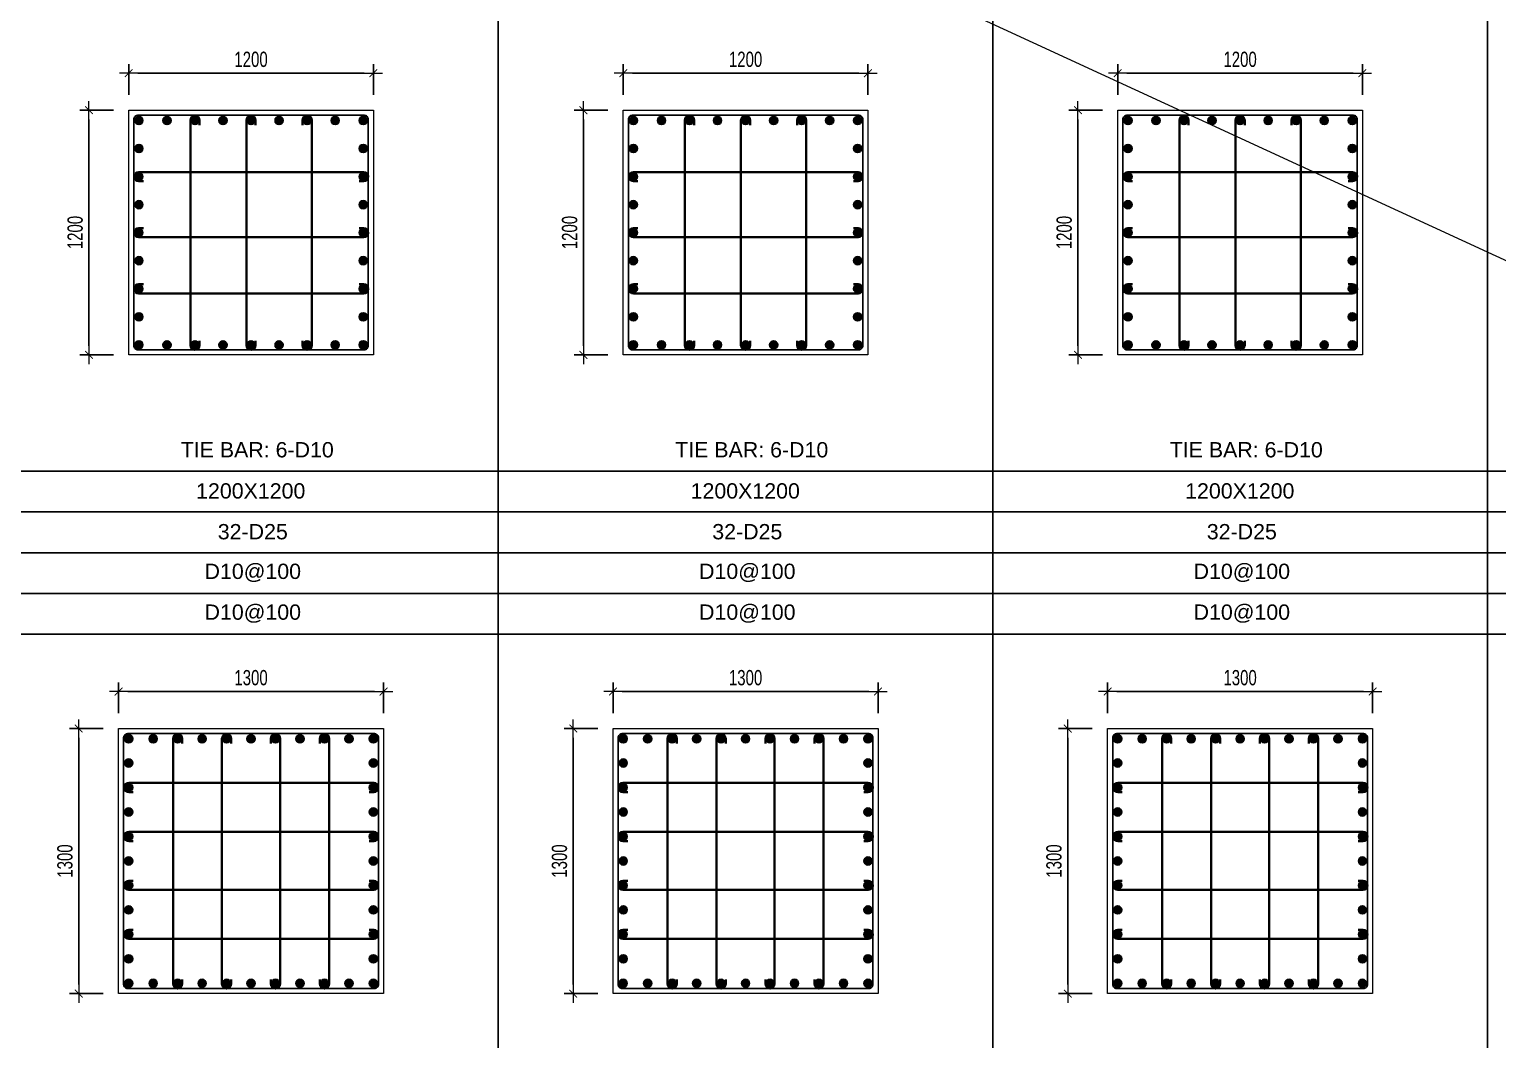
# Model space of a CAD drawing. Header units: millimetres. Extents: x 49323 to 406889, y -6102 to 181761.
# Drawn here: x 308382 to 315586, y 93711 to 98666 of the extents above; entities that cross this region are included whole.
import ezdxf
from ezdxf.enums import TextEntityAlignment as Align

# ---------------------------------------------------------------- set-up
doc = ezdxf.new("R2010")
doc.units = ezdxf.units.MM
doc.linetypes.add('CENTER2', pattern=[1.125, 0.75, -0.125, 0.125, -0.125])
doc.layers.get('Defpoints').update_dxf_attribs({"color": 151, "lineweight": 9})
for name, color, linetype in [('2', 2, 'Continuous'), ('CEN', 1, 'CENTER2'), ('STL', 3, 'Continuous'), ('TIT1', 3, 'Continuous')]:
    doc.layers.add(name, color=color, linetype=linetype)
for name, color, linetype, lineweight in [('NDC_S_CONTINUOUS', 3, 'Continuous', 20), ('NDC_S_DIM', 1, 'Continuous', 15), ('NDC_S_STIRRUP', 4, 'Continuous', 40)]:
    doc.layers.add(name, color=color, linetype=linetype, lineweight=lineweight)
doc.styles.add('NDC_ARIAL', font='arial.ttf', dxfattribs={"width": 0.85})
doc.styles.add('NDC_DIM', font='', dxfattribs={"width": 0.75})
doc.styles.get('NDC_DIM').set_extended_font_data('Dotum')
doc.dimstyles.new('NDC_dim_30', dxfattribs={"dimscale": 30, "dimtxt": 2.5, "dimasz": 1.5, "dimexe": 1.5, "dimexo": 2.5, "dimgap": 1, "dimtad": 1, "dimdec": 0, "dimzin": 0, "dimdsep": 46, "dimtxsty": 'NDC_DIM', "dimblk": 'DIMMARK', "dimcen": 0.09, "dimdle": 1.2, "dimclrd": 1, "dimclre": 1, "dimclrt": 3, "dimadec": 0, "dimazin": 0, "dimtfac": 1, "dimtdec": 0, "dimtix": 1, "dimtofl": 0, "dimtmove": 0, "dimatfit": 3, "dimfxl": 8, "dimfxlon": 1, "dimtolj": 1, "dimtzin": 0, "dimarcsym": 0})

# ---------------------------------------------------------------- blocks, each defined once
blk = doc.blocks.new('DIMMARK')
at = {"layer": 'NDC_S_DIM', "color": 1}
blk.add_line((-1.5, 0), (1, 0), dxfattribs=at)
at = {"layer": 'NDC_S_DIM', "color": 2, "const_width": 0.1}
blk.add_lwpolyline([(-0.42, -0.42), (0.42, 0.42)], dxfattribs=at)
blk = doc.blocks.new('*D796')
at = {"layer": 'Defpoints', "color": 0, "ltscale": 40, "transparency": 16777216}
for p in [(310120.1, 95418.5), (308820.1, 95236.9), (310120.1, 95236.9)]:
    blk.add_point(p, dxfattribs=at)
at = {"layer": 'NDC_S_DIM', "color": 1, "lineweight": -2, "ltscale": 40, "transparency": 16777216}
for p, q in [((308820.1, 95311.9), (308820.1, 95463.5)), ((310120.1, 95311.9), (310120.1, 95463.5)), ((308865.1, 95418.5), (310075.1, 95418.5))]:
    blk.add_line(p, q, dxfattribs=at)
at = {"layer": 'NDC_S_DIM', "color": 1, "lineweight": -2, "ltscale": 40, "transparency": 16777216, "xscale": 45, "yscale": 45, "zscale": 45, "rotation": 180}
blk.add_blockref('DIMMARK', (308820.1, 95418.5), dxfattribs=at)
at = {"layer": 'NDC_S_DIM', "color": 1, "lineweight": -2, "ltscale": 40, "transparency": 16777216, "xscale": 45, "yscale": 45, "zscale": 45}
blk.add_blockref('DIMMARK', (310120.1, 95418.5), dxfattribs=at)
at = {"layer": 'NDC_S_DIM', "color": 3, "ltscale": 40, "transparency": 16777216, "insert": (309470.1, 95486), "char_height": 75, "attachment_point": 5, "style": 'NDC_DIM'}
blk.add_mtext('\\A1;1300', dxfattribs=at)
blk = doc.blocks.new('*D797')
at = {"layer": 'Defpoints', "color": 0, "ltscale": 40, "transparency": 16777216}
for p in [(308820.1, 95236.9), (308624.7, 93936.9), (308820.1, 93936.9)]:
    blk.add_point(p, dxfattribs=at)
at = {"layer": 'NDC_S_DIM', "color": 1, "lineweight": -2, "ltscale": 40, "transparency": 16777216}
for p, q in [((308745.1, 95236.9), (308579.7, 95236.9)), ((308624.7, 95191.9), (308624.7, 93981.9)), ((308745.1, 93936.9), (308579.7, 93936.9))]:
    blk.add_line(p, q, dxfattribs=at)
at = {"layer": 'NDC_S_DIM', "color": 1, "lineweight": -2, "ltscale": 40, "transparency": 16777216, "xscale": 45, "yscale": 45, "zscale": 45}
for p, rotation in [((308624.7, 95236.9), 90), ((308624.7, 93936.9), 270)]:
    blk.add_blockref('DIMMARK', p, dxfattribs=dict(at, rotation=rotation))
at = {"layer": 'NDC_S_DIM', "color": 3, "ltscale": 40, "transparency": 16777216, "insert": (308557.2, 94586.9), "char_height": 75, "attachment_point": 5, "rotation": 90, "style": 'NDC_DIM'}
blk.add_mtext('\\A1;1300', dxfattribs=at)
blk = doc.blocks.new('8')
at = {"layer": '2'}
blk.add_hatch(color=256, dxfattribs=at).paths.add_polyline_path([(20, 0, 0.386127), (1.9, 19.9), (-1.9, 19.9, 0.386127), (-20, 0, 1)])
blk.add_circle((0, 0), 20, dxfattribs=at)
blk = doc.blocks.new('5')
at = {"layer": 'CEN', "rotation": 180}
blk.add_blockref('8', (0, 0), dxfattribs=at)
blk = doc.blocks.new('*U798')
at = {"layer": 'STL', "xscale": -1, "rotation": 270}
blk.add_blockref('5', (0, 0), dxfattribs=at)
blk = doc.blocks.new('*U799')
at = {"layer": 'NDC_S_DIM', "color": 0, "linetype": 'ByBlock', "lineweight": -2, "transparency": 16777216}
for p in [(308919.8, 95186.4), (309039.9, 95186.4), (309159.9, 95186.4), (309280, 95186.4), (309400, 95186.4), (309520.1, 95186.4), (309640.1, 95186.4), (309760.2, 95186.4), (309880.2, 95186.4), (310000.3, 95186.4), (310120.3, 95186.4)]:
    blk.add_blockref('*U798', p, dxfattribs=at)
blk = doc.blocks.new('*U800')
at = {"layer": 'STL', "xscale": -1, "rotation": 270}
blk.add_blockref('5', (0, 0), dxfattribs=at)
blk = doc.blocks.new('*U801')
at = {"layer": 'NDC_S_DIM', "color": 0, "linetype": 'ByBlock', "lineweight": -2, "transparency": 16777216}
for p in [(308919.8, 95186.4), (309039.9, 95186.4), (309159.9, 95186.4), (309280, 95186.4), (309400, 95186.4), (309520.1, 95186.4), (309640.1, 95186.4), (309760.2, 95186.4), (309880.2, 95186.4), (310000.3, 95186.4), (310120.3, 95186.4)]:
    blk.add_blockref('*U800', p, dxfattribs=at)
blk = doc.blocks.new('*U802')
at = {"layer": 'STL', "xscale": -1, "rotation": 270}
blk.add_blockref('5', (0, 0), dxfattribs=at)
blk = doc.blocks.new('*U803')
at = {"layer": 'NDC_S_DIM', "color": 0, "linetype": 'ByBlock', "lineweight": -2, "transparency": 16777216}
for p in [(308919.8, 95186.4), (309039.9, 95186.4), (309159.9, 95186.4), (309280, 95186.4), (309400, 95186.4), (309520.1, 95186.4), (309640.1, 95186.4), (309760.2, 95186.4), (309880.2, 95186.4), (310000.3, 95186.4), (310120.3, 95186.4)]:
    blk.add_blockref('*U802', p, dxfattribs=at)
blk = doc.blocks.new('*U804')
at = {"layer": 'STL', "xscale": -1, "rotation": 270}
blk.add_blockref('5', (0, 0), dxfattribs=at)
blk = doc.blocks.new('*U805')
at = {"layer": 'NDC_S_DIM', "color": 0, "linetype": 'ByBlock', "lineweight": -2, "transparency": 16777216}
for p in [(308919.8, 95186.4), (309039.9, 95186.4), (309159.9, 95186.4), (309280, 95186.4), (309400, 95186.4), (309520.1, 95186.4), (309640.1, 95186.4), (309760.2, 95186.4), (309880.2, 95186.4), (310000.3, 95186.4), (310120.3, 95186.4)]:
    blk.add_blockref('*U804', p, dxfattribs=at)
blk = doc.blocks.new('*D814')
at = {"layer": 'Defpoints', "color": 0, "ltscale": 40, "transparency": 16777216}
for p in [(310070.1, 98451.2), (308870.1, 98269.6), (310070.1, 98269.6)]:
    blk.add_point(p, dxfattribs=at)
at = {"layer": 'NDC_S_DIM', "color": 1, "lineweight": -2, "ltscale": 40, "transparency": 16777216}
for p, q in [((308870.1, 98344.6), (308870.1, 98496.2)), ((310070.1, 98344.6), (310070.1, 98496.2)), ((308915.1, 98451.2), (310025.1, 98451.2))]:
    blk.add_line(p, q, dxfattribs=at)
at = {"layer": 'NDC_S_DIM', "color": 1, "lineweight": -2, "ltscale": 40, "transparency": 16777216, "xscale": 45, "yscale": 45, "zscale": 45, "rotation": 180}
blk.add_blockref('DIMMARK', (308870.1, 98451.2), dxfattribs=at)
at = {"layer": 'NDC_S_DIM', "color": 1, "lineweight": -2, "ltscale": 40, "transparency": 16777216, "xscale": 45, "yscale": 45, "zscale": 45}
blk.add_blockref('DIMMARK', (310070.1, 98451.2), dxfattribs=at)
at = {"layer": 'NDC_S_DIM', "color": 3, "ltscale": 40, "transparency": 16777216, "insert": (309470.1, 98518.7), "char_height": 75, "attachment_point": 5, "style": 'NDC_DIM'}
blk.add_mtext('\\A1;1200', dxfattribs=at)
blk = doc.blocks.new('*D815')
at = {"layer": 'Defpoints', "color": 0, "ltscale": 40, "transparency": 16777216}
for p in [(308870.1, 98269.6), (308674.7, 97069.6), (308870.1, 97069.6)]:
    blk.add_point(p, dxfattribs=at)
at = {"layer": 'NDC_S_DIM', "color": 1, "lineweight": -2, "ltscale": 40, "transparency": 16777216}
for p, q in [((308795.1, 98269.6), (308629.7, 98269.6)), ((308674.7, 98224.6), (308674.7, 97114.6)), ((308795.1, 97069.6), (308629.7, 97069.6))]:
    blk.add_line(p, q, dxfattribs=at)
at = {"layer": 'NDC_S_DIM', "color": 1, "lineweight": -2, "ltscale": 40, "transparency": 16777216, "xscale": 45, "yscale": 45, "zscale": 45}
for p, rotation in [((308674.7, 98269.6), 90), ((308674.7, 97069.6), 270)]:
    blk.add_blockref('DIMMARK', p, dxfattribs=dict(at, rotation=rotation))
at = {"layer": 'NDC_S_DIM', "color": 3, "ltscale": 40, "transparency": 16777216, "insert": (308607.2, 97669.6), "char_height": 75, "attachment_point": 5, "rotation": 90, "style": 'NDC_DIM'}
blk.add_mtext('\\A1;1200', dxfattribs=at)
blk = doc.blocks.new('*U813')
at = {"layer": 'STL', "xscale": -1, "rotation": 270}
blk.add_blockref('5', (0, 0), dxfattribs=at)
blk = doc.blocks.new('*U807')
at = {"layer": 'NDC_S_DIM', "color": 0, "linetype": 'ByBlock', "lineweight": -2, "transparency": 16777216}
for p in [(306393.8, 95024.2), (306531.3, 95024.2), (306668.9, 95024.2), (306806.4, 95024.2), (306944, 95024.2), (307081.5, 95024.2), (307219.1, 95024.2), (307356.7, 95024.2), (307494.2, 95024.2)]:
    blk.add_blockref('*U813', p, dxfattribs=at)
blk = doc.blocks.new('*U809')
at = {"layer": 'STL', "xscale": -1, "rotation": 270}
blk.add_blockref('5', (0, 0), dxfattribs=at)
blk = doc.blocks.new('*U808')
at = {"layer": 'NDC_S_DIM', "color": 0, "linetype": 'ByBlock', "lineweight": -2, "transparency": 16777216}
for p in [(306393.8, 95024.2), (306531.3, 95024.2), (306668.9, 95024.2), (306806.4, 95024.2), (306944, 95024.2), (307081.5, 95024.2), (307219.1, 95024.2), (307356.7, 95024.2), (307494.2, 95024.2)]:
    blk.add_blockref('*U809', p, dxfattribs=at)
blk = doc.blocks.new('*U811')
at = {"layer": 'STL', "xscale": -1, "rotation": 270}
blk.add_blockref('5', (0, 0), dxfattribs=at)
blk = doc.blocks.new('*U810')
at = {"layer": 'NDC_S_DIM', "color": 0, "linetype": 'ByBlock', "lineweight": -2, "transparency": 16777216}
for p in [(306393.8, 95024.2), (306531.3, 95024.2), (306668.9, 95024.2), (306806.4, 95024.2), (306944, 95024.2), (307081.5, 95024.2), (307219.1, 95024.2), (307356.7, 95024.2), (307494.2, 95024.2)]:
    blk.add_blockref('*U811', p, dxfattribs=at)
blk = doc.blocks.new('*U806')
at = {"layer": 'STL', "xscale": -1, "rotation": 270}
blk.add_blockref('5', (0, 0), dxfattribs=at)
blk = doc.blocks.new('*U812')
at = {"layer": 'NDC_S_DIM', "color": 0, "linetype": 'ByBlock', "lineweight": -2, "transparency": 16777216}
for p in [(306393.8, 95024.2), (306531.3, 95024.2), (306668.9, 95024.2), (306806.4, 95024.2), (306944, 95024.2), (307081.5, 95024.2), (307219.1, 95024.2), (307356.7, 95024.2), (307494.2, 95024.2)]:
    blk.add_blockref('*U806', p, dxfattribs=at)
blk = doc.blocks.new('*D924')
at = {"layer": 'Defpoints', "color": 0, "ltscale": 40, "transparency": 16777216}
for p in [(312546.2, 95418.5), (311246.2, 95236.9), (312546.2, 95236.9)]:
    blk.add_point(p, dxfattribs=at)
at = {"layer": 'NDC_S_DIM', "color": 1, "lineweight": -2, "ltscale": 40, "transparency": 16777216}
for p, q in [((311246.2, 95311.9), (311246.2, 95463.5)), ((312546.2, 95311.9), (312546.2, 95463.5)), ((311291.2, 95418.5), (312501.2, 95418.5))]:
    blk.add_line(p, q, dxfattribs=at)
at = {"layer": 'NDC_S_DIM', "color": 1, "lineweight": -2, "ltscale": 40, "transparency": 16777216, "xscale": 45, "yscale": 45, "zscale": 45, "rotation": 180}
blk.add_blockref('DIMMARK', (311246.2, 95418.5), dxfattribs=at)
at = {"layer": 'NDC_S_DIM', "color": 1, "lineweight": -2, "ltscale": 40, "transparency": 16777216, "xscale": 45, "yscale": 45, "zscale": 45}
blk.add_blockref('DIMMARK', (312546.2, 95418.5), dxfattribs=at)
at = {"layer": 'NDC_S_DIM', "color": 3, "ltscale": 40, "transparency": 16777216, "insert": (311896.2, 95486), "char_height": 75, "attachment_point": 5, "style": 'NDC_DIM'}
blk.add_mtext('\\A1;1300', dxfattribs=at)
blk = doc.blocks.new('*D925')
at = {"layer": 'Defpoints', "color": 0, "ltscale": 40, "transparency": 16777216}
for p in [(311246.2, 95236.9), (311050.8, 93936.9), (311246.2, 93936.9)]:
    blk.add_point(p, dxfattribs=at)
at = {"layer": 'NDC_S_DIM', "color": 1, "lineweight": -2, "ltscale": 40, "transparency": 16777216}
for p, q in [((311171.2, 95236.9), (311005.8, 95236.9)), ((311050.8, 95191.9), (311050.8, 93981.9)), ((311171.2, 93936.9), (311005.8, 93936.9))]:
    blk.add_line(p, q, dxfattribs=at)
at = {"layer": 'NDC_S_DIM', "color": 1, "lineweight": -2, "ltscale": 40, "transparency": 16777216, "xscale": 45, "yscale": 45, "zscale": 45}
for p, rotation in [((311050.8, 95236.9), 90), ((311050.8, 93936.9), 270)]:
    blk.add_blockref('DIMMARK', p, dxfattribs=dict(at, rotation=rotation))
at = {"layer": 'NDC_S_DIM', "color": 3, "ltscale": 40, "transparency": 16777216, "insert": (310983.3, 94586.9), "char_height": 75, "attachment_point": 5, "rotation": 90, "style": 'NDC_DIM'}
blk.add_mtext('\\A1;1300', dxfattribs=at)
blk = doc.blocks.new('*U898')
at = {"layer": 'STL', "xscale": -1, "rotation": 270}
blk.add_blockref('5', (0, 0), dxfattribs=at)
blk = doc.blocks.new('*U899')
at = {"layer": 'NDC_S_DIM', "color": 0, "linetype": 'ByBlock', "lineweight": -2, "transparency": 16777216}
for p in [(308919.8, 95186.4), (309039.9, 95186.4), (309159.9, 95186.4), (309280, 95186.4), (309400, 95186.4), (309520.1, 95186.4), (309640.1, 95186.4), (309760.2, 95186.4), (309880.2, 95186.4), (310000.3, 95186.4), (310120.3, 95186.4)]:
    blk.add_blockref('*U898', p, dxfattribs=at)
blk = doc.blocks.new('*U900')
at = {"layer": 'STL', "xscale": -1, "rotation": 270}
blk.add_blockref('5', (0, 0), dxfattribs=at)
blk = doc.blocks.new('*U901')
at = {"layer": 'NDC_S_DIM', "color": 0, "linetype": 'ByBlock', "lineweight": -2, "transparency": 16777216}
for p in [(308919.8, 95186.4), (309039.9, 95186.4), (309159.9, 95186.4), (309280, 95186.4), (309400, 95186.4), (309520.1, 95186.4), (309640.1, 95186.4), (309760.2, 95186.4), (309880.2, 95186.4), (310000.3, 95186.4), (310120.3, 95186.4)]:
    blk.add_blockref('*U900', p, dxfattribs=at)
blk = doc.blocks.new('*U902')
at = {"layer": 'STL', "xscale": -1, "rotation": 270}
blk.add_blockref('5', (0, 0), dxfattribs=at)
blk = doc.blocks.new('*U903')
at = {"layer": 'NDC_S_DIM', "color": 0, "linetype": 'ByBlock', "lineweight": -2, "transparency": 16777216}
for p in [(308919.8, 95186.4), (309039.9, 95186.4), (309159.9, 95186.4), (309280, 95186.4), (309400, 95186.4), (309520.1, 95186.4), (309640.1, 95186.4), (309760.2, 95186.4), (309880.2, 95186.4), (310000.3, 95186.4), (310120.3, 95186.4)]:
    blk.add_blockref('*U902', p, dxfattribs=at)
blk = doc.blocks.new('*U904')
at = {"layer": 'STL', "xscale": -1, "rotation": 270}
blk.add_blockref('5', (0, 0), dxfattribs=at)
blk = doc.blocks.new('*U905')
at = {"layer": 'NDC_S_DIM', "color": 0, "linetype": 'ByBlock', "lineweight": -2, "transparency": 16777216}
for p in [(308919.8, 95186.4), (309039.9, 95186.4), (309159.9, 95186.4), (309280, 95186.4), (309400, 95186.4), (309520.1, 95186.4), (309640.1, 95186.4), (309760.2, 95186.4), (309880.2, 95186.4), (310000.3, 95186.4), (310120.3, 95186.4)]:
    blk.add_blockref('*U904', p, dxfattribs=at)
blk = doc.blocks.new('*D922')
at = {"layer": 'Defpoints', "color": 0, "ltscale": 40, "transparency": 16777216}
for p in [(312496.2, 98451.2), (311296.2, 98269.6), (312496.2, 98269.6)]:
    blk.add_point(p, dxfattribs=at)
at = {"layer": 'NDC_S_DIM', "color": 1, "lineweight": -2, "ltscale": 40, "transparency": 16777216}
for p, q in [((311296.2, 98344.6), (311296.2, 98496.2)), ((312496.2, 98344.6), (312496.2, 98496.2)), ((311341.2, 98451.2), (312451.2, 98451.2))]:
    blk.add_line(p, q, dxfattribs=at)
at = {"layer": 'NDC_S_DIM', "color": 1, "lineweight": -2, "ltscale": 40, "transparency": 16777216, "xscale": 45, "yscale": 45, "zscale": 45, "rotation": 180}
blk.add_blockref('DIMMARK', (311296.2, 98451.2), dxfattribs=at)
at = {"layer": 'NDC_S_DIM', "color": 1, "lineweight": -2, "ltscale": 40, "transparency": 16777216, "xscale": 45, "yscale": 45, "zscale": 45}
blk.add_blockref('DIMMARK', (312496.2, 98451.2), dxfattribs=at)
at = {"layer": 'NDC_S_DIM', "color": 3, "ltscale": 40, "transparency": 16777216, "insert": (311896.2, 98518.7), "char_height": 75, "attachment_point": 5, "style": 'NDC_DIM'}
blk.add_mtext('\\A1;1200', dxfattribs=at)
blk = doc.blocks.new('*D923')
at = {"layer": 'Defpoints', "color": 0, "ltscale": 40, "transparency": 16777216}
for p in [(311296.2, 98269.6), (311100.8, 97069.6), (311296.2, 97069.6)]:
    blk.add_point(p, dxfattribs=at)
at = {"layer": 'NDC_S_DIM', "color": 1, "lineweight": -2, "ltscale": 40, "transparency": 16777216}
for p, q in [((311221.2, 98269.6), (311055.8, 98269.6)), ((311100.8, 98224.6), (311100.8, 97114.6)), ((311221.2, 97069.6), (311055.8, 97069.6))]:
    blk.add_line(p, q, dxfattribs=at)
at = {"layer": 'NDC_S_DIM', "color": 1, "lineweight": -2, "ltscale": 40, "transparency": 16777216, "xscale": 45, "yscale": 45, "zscale": 45}
for p, rotation in [((311100.8, 98269.6), 90), ((311100.8, 97069.6), 270)]:
    blk.add_blockref('DIMMARK', p, dxfattribs=dict(at, rotation=rotation))
at = {"layer": 'NDC_S_DIM', "color": 3, "ltscale": 40, "transparency": 16777216, "insert": (311033.3, 97669.6), "char_height": 75, "attachment_point": 5, "rotation": 90, "style": 'NDC_DIM'}
blk.add_mtext('\\A1;1200', dxfattribs=at)
blk = doc.blocks.new('*U889')
at = {"layer": 'STL', "xscale": -1, "rotation": 270}
blk.add_blockref('5', (0, 0), dxfattribs=at)
blk = doc.blocks.new('*U883')
at = {"layer": 'NDC_S_DIM', "color": 0, "linetype": 'ByBlock', "lineweight": -2, "transparency": 16777216}
for p in [(306393.8, 95024.2), (306531.3, 95024.2), (306668.9, 95024.2), (306806.4, 95024.2), (306944, 95024.2), (307081.5, 95024.2), (307219.1, 95024.2), (307356.7, 95024.2), (307494.2, 95024.2)]:
    blk.add_blockref('*U889', p, dxfattribs=at)
blk = doc.blocks.new('*U885')
at = {"layer": 'STL', "xscale": -1, "rotation": 270}
blk.add_blockref('5', (0, 0), dxfattribs=at)
blk = doc.blocks.new('*U884')
at = {"layer": 'NDC_S_DIM', "color": 0, "linetype": 'ByBlock', "lineweight": -2, "transparency": 16777216}
for p in [(306393.8, 95024.2), (306531.3, 95024.2), (306668.9, 95024.2), (306806.4, 95024.2), (306944, 95024.2), (307081.5, 95024.2), (307219.1, 95024.2), (307356.7, 95024.2), (307494.2, 95024.2)]:
    blk.add_blockref('*U885', p, dxfattribs=at)
blk = doc.blocks.new('*U887')
at = {"layer": 'STL', "xscale": -1, "rotation": 270}
blk.add_blockref('5', (0, 0), dxfattribs=at)
blk = doc.blocks.new('*U886')
at = {"layer": 'NDC_S_DIM', "color": 0, "linetype": 'ByBlock', "lineweight": -2, "transparency": 16777216}
for p in [(306393.8, 95024.2), (306531.3, 95024.2), (306668.9, 95024.2), (306806.4, 95024.2), (306944, 95024.2), (307081.5, 95024.2), (307219.1, 95024.2), (307356.7, 95024.2), (307494.2, 95024.2)]:
    blk.add_blockref('*U887', p, dxfattribs=at)
blk = doc.blocks.new('*U882')
at = {"layer": 'STL', "xscale": -1, "rotation": 270}
blk.add_blockref('5', (0, 0), dxfattribs=at)
blk = doc.blocks.new('*U888')
at = {"layer": 'NDC_S_DIM', "color": 0, "linetype": 'ByBlock', "lineweight": -2, "transparency": 16777216}
for p in [(306393.8, 95024.2), (306531.3, 95024.2), (306668.9, 95024.2), (306806.4, 95024.2), (306944, 95024.2), (307081.5, 95024.2), (307219.1, 95024.2), (307356.7, 95024.2), (307494.2, 95024.2)]:
    blk.add_blockref('*U882', p, dxfattribs=at)
blk = doc.blocks.new('*D974')
at = {"layer": 'Defpoints', "color": 0, "ltscale": 40, "transparency": 16777216}
for p in [(314972.3, 95418.5), (313672.3, 95236.9), (314972.3, 95236.9)]:
    blk.add_point(p, dxfattribs=at)
at = {"layer": 'NDC_S_DIM', "color": 1, "lineweight": -2, "ltscale": 40, "transparency": 16777216}
for p, q in [((313672.3, 95311.9), (313672.3, 95463.5)), ((314972.3, 95311.9), (314972.3, 95463.5)), ((313717.3, 95418.5), (314927.3, 95418.5))]:
    blk.add_line(p, q, dxfattribs=at)
at = {"layer": 'NDC_S_DIM', "color": 1, "lineweight": -2, "ltscale": 40, "transparency": 16777216, "xscale": 45, "yscale": 45, "zscale": 45, "rotation": 180}
blk.add_blockref('DIMMARK', (313672.3, 95418.5), dxfattribs=at)
at = {"layer": 'NDC_S_DIM', "color": 1, "lineweight": -2, "ltscale": 40, "transparency": 16777216, "xscale": 45, "yscale": 45, "zscale": 45}
blk.add_blockref('DIMMARK', (314972.3, 95418.5), dxfattribs=at)
at = {"layer": 'NDC_S_DIM', "color": 3, "ltscale": 40, "transparency": 16777216, "insert": (314322.3, 95486), "char_height": 75, "attachment_point": 5, "style": 'NDC_DIM'}
blk.add_mtext('\\A1;1300', dxfattribs=at)
blk = doc.blocks.new('*D975')
at = {"layer": 'Defpoints', "color": 0, "ltscale": 40, "transparency": 16777216}
for p in [(313672.3, 95236.9), (313476.9, 93936.9), (313672.3, 93936.9)]:
    blk.add_point(p, dxfattribs=at)
at = {"layer": 'NDC_S_DIM', "color": 1, "lineweight": -2, "ltscale": 40, "transparency": 16777216}
for p, q in [((313597.3, 95236.9), (313431.9, 95236.9)), ((313476.9, 95191.9), (313476.9, 93981.9)), ((313597.3, 93936.9), (313431.9, 93936.9))]:
    blk.add_line(p, q, dxfattribs=at)
at = {"layer": 'NDC_S_DIM', "color": 1, "lineweight": -2, "ltscale": 40, "transparency": 16777216, "xscale": 45, "yscale": 45, "zscale": 45}
for p, rotation in [((313476.9, 95236.9), 90), ((313476.9, 93936.9), 270)]:
    blk.add_blockref('DIMMARK', p, dxfattribs=dict(at, rotation=rotation))
at = {"layer": 'NDC_S_DIM', "color": 3, "ltscale": 40, "transparency": 16777216, "insert": (313409.4, 94586.9), "char_height": 75, "attachment_point": 5, "rotation": 90, "style": 'NDC_DIM'}
blk.add_mtext('\\A1;1300', dxfattribs=at)
blk = doc.blocks.new('*U948')
at = {"layer": 'STL', "xscale": -1, "rotation": 270}
blk.add_blockref('5', (0, 0), dxfattribs=at)
blk = doc.blocks.new('*U949')
at = {"layer": 'NDC_S_DIM', "color": 0, "linetype": 'ByBlock', "lineweight": -2, "transparency": 16777216}
for p in [(308919.8, 95186.4), (309039.9, 95186.4), (309159.9, 95186.4), (309280, 95186.4), (309400, 95186.4), (309520.1, 95186.4), (309640.1, 95186.4), (309760.2, 95186.4), (309880.2, 95186.4), (310000.3, 95186.4), (310120.3, 95186.4)]:
    blk.add_blockref('*U948', p, dxfattribs=at)
blk = doc.blocks.new('*U950')
at = {"layer": 'STL', "xscale": -1, "rotation": 270}
blk.add_blockref('5', (0, 0), dxfattribs=at)
blk = doc.blocks.new('*U951')
at = {"layer": 'NDC_S_DIM', "color": 0, "linetype": 'ByBlock', "lineweight": -2, "transparency": 16777216}
for p in [(308919.8, 95186.4), (309039.9, 95186.4), (309159.9, 95186.4), (309280, 95186.4), (309400, 95186.4), (309520.1, 95186.4), (309640.1, 95186.4), (309760.2, 95186.4), (309880.2, 95186.4), (310000.3, 95186.4), (310120.3, 95186.4)]:
    blk.add_blockref('*U950', p, dxfattribs=at)
blk = doc.blocks.new('*U952')
at = {"layer": 'STL', "xscale": -1, "rotation": 270}
blk.add_blockref('5', (0, 0), dxfattribs=at)
blk = doc.blocks.new('*U953')
at = {"layer": 'NDC_S_DIM', "color": 0, "linetype": 'ByBlock', "lineweight": -2, "transparency": 16777216}
for p in [(308919.8, 95186.4), (309039.9, 95186.4), (309159.9, 95186.4), (309280, 95186.4), (309400, 95186.4), (309520.1, 95186.4), (309640.1, 95186.4), (309760.2, 95186.4), (309880.2, 95186.4), (310000.3, 95186.4), (310120.3, 95186.4)]:
    blk.add_blockref('*U952', p, dxfattribs=at)
blk = doc.blocks.new('*U954')
at = {"layer": 'STL', "xscale": -1, "rotation": 270}
blk.add_blockref('5', (0, 0), dxfattribs=at)
blk = doc.blocks.new('*U955')
at = {"layer": 'NDC_S_DIM', "color": 0, "linetype": 'ByBlock', "lineweight": -2, "transparency": 16777216}
for p in [(308919.8, 95186.4), (309039.9, 95186.4), (309159.9, 95186.4), (309280, 95186.4), (309400, 95186.4), (309520.1, 95186.4), (309640.1, 95186.4), (309760.2, 95186.4), (309880.2, 95186.4), (310000.3, 95186.4), (310120.3, 95186.4)]:
    blk.add_blockref('*U954', p, dxfattribs=at)
blk = doc.blocks.new('*D972')
at = {"layer": 'Defpoints', "color": 0, "ltscale": 40, "transparency": 16777216}
for p in [(314922.3, 98451.2), (313722.3, 98269.6), (314922.3, 98269.6)]:
    blk.add_point(p, dxfattribs=at)
at = {"layer": 'NDC_S_DIM', "color": 1, "lineweight": -2, "ltscale": 40, "transparency": 16777216}
for p, q in [((313722.3, 98344.6), (313722.3, 98496.2)), ((314922.3, 98344.6), (314922.3, 98496.2)), ((313767.3, 98451.2), (314877.3, 98451.2))]:
    blk.add_line(p, q, dxfattribs=at)
at = {"layer": 'NDC_S_DIM', "color": 1, "lineweight": -2, "ltscale": 40, "transparency": 16777216, "xscale": 45, "yscale": 45, "zscale": 45, "rotation": 180}
blk.add_blockref('DIMMARK', (313722.3, 98451.2), dxfattribs=at)
at = {"layer": 'NDC_S_DIM', "color": 1, "lineweight": -2, "ltscale": 40, "transparency": 16777216, "xscale": 45, "yscale": 45, "zscale": 45}
blk.add_blockref('DIMMARK', (314922.3, 98451.2), dxfattribs=at)
at = {"layer": 'NDC_S_DIM', "color": 3, "ltscale": 40, "transparency": 16777216, "insert": (314322.3, 98518.7), "char_height": 75, "attachment_point": 5, "style": 'NDC_DIM'}
blk.add_mtext('\\A1;1200', dxfattribs=at)
blk = doc.blocks.new('*D973')
at = {"layer": 'Defpoints', "color": 0, "ltscale": 40, "transparency": 16777216}
for p in [(313722.3, 98269.6), (313526.9, 97069.6), (313722.3, 97069.6)]:
    blk.add_point(p, dxfattribs=at)
at = {"layer": 'NDC_S_DIM', "color": 1, "lineweight": -2, "ltscale": 40, "transparency": 16777216}
for p, q in [((313647.3, 98269.6), (313481.9, 98269.6)), ((313526.9, 98224.6), (313526.9, 97114.6)), ((313647.3, 97069.6), (313481.9, 97069.6))]:
    blk.add_line(p, q, dxfattribs=at)
at = {"layer": 'NDC_S_DIM', "color": 1, "lineweight": -2, "ltscale": 40, "transparency": 16777216, "xscale": 45, "yscale": 45, "zscale": 45}
for p, rotation in [((313526.9, 98269.6), 90), ((313526.9, 97069.6), 270)]:
    blk.add_blockref('DIMMARK', p, dxfattribs=dict(at, rotation=rotation))
at = {"layer": 'NDC_S_DIM', "color": 3, "ltscale": 40, "transparency": 16777216, "insert": (313459.4, 97669.6), "char_height": 75, "attachment_point": 5, "rotation": 90, "style": 'NDC_DIM'}
blk.add_mtext('\\A1;1200', dxfattribs=at)
blk = doc.blocks.new('*U939')
at = {"layer": 'STL', "xscale": -1, "rotation": 270}
blk.add_blockref('5', (0, 0), dxfattribs=at)
blk = doc.blocks.new('*U933')
at = {"layer": 'NDC_S_DIM', "color": 0, "linetype": 'ByBlock', "lineweight": -2, "transparency": 16777216}
for p in [(306393.8, 95024.2), (306531.3, 95024.2), (306668.9, 95024.2), (306806.4, 95024.2), (306944, 95024.2), (307081.5, 95024.2), (307219.1, 95024.2), (307356.7, 95024.2), (307494.2, 95024.2)]:
    blk.add_blockref('*U939', p, dxfattribs=at)
blk = doc.blocks.new('*U935')
at = {"layer": 'STL', "xscale": -1, "rotation": 270}
blk.add_blockref('5', (0, 0), dxfattribs=at)
blk = doc.blocks.new('*U934')
at = {"layer": 'NDC_S_DIM', "color": 0, "linetype": 'ByBlock', "lineweight": -2, "transparency": 16777216}
for p in [(306393.8, 95024.2), (306531.3, 95024.2), (306668.9, 95024.2), (306806.4, 95024.2), (306944, 95024.2), (307081.5, 95024.2), (307219.1, 95024.2), (307356.7, 95024.2), (307494.2, 95024.2)]:
    blk.add_blockref('*U935', p, dxfattribs=at)
blk = doc.blocks.new('*U937')
at = {"layer": 'STL', "xscale": -1, "rotation": 270}
blk.add_blockref('5', (0, 0), dxfattribs=at)
blk = doc.blocks.new('*U936')
at = {"layer": 'NDC_S_DIM', "color": 0, "linetype": 'ByBlock', "lineweight": -2, "transparency": 16777216}
for p in [(306393.8, 95024.2), (306531.3, 95024.2), (306668.9, 95024.2), (306806.4, 95024.2), (306944, 95024.2), (307081.5, 95024.2), (307219.1, 95024.2), (307356.7, 95024.2), (307494.2, 95024.2)]:
    blk.add_blockref('*U937', p, dxfattribs=at)
blk = doc.blocks.new('*U932')
at = {"layer": 'STL', "xscale": -1, "rotation": 270}
blk.add_blockref('5', (0, 0), dxfattribs=at)
blk = doc.blocks.new('*U938')
at = {"layer": 'NDC_S_DIM', "color": 0, "linetype": 'ByBlock', "lineweight": -2, "transparency": 16777216}
for p in [(306393.8, 95024.2), (306531.3, 95024.2), (306668.9, 95024.2), (306806.4, 95024.2), (306944, 95024.2), (307081.5, 95024.2), (307219.1, 95024.2), (307356.7, 95024.2), (307494.2, 95024.2)]:
    blk.add_blockref('*U932', p, dxfattribs=at)

msp = doc.modelspace()

# ---------------------------------------------------------------- linework, layer by layer
at = {"layer": 'Defpoints', "ltscale": 40}
msp.add_line((302635, 103524.5), (380959.6, 67394), dxfattribs=at)
at = {"layer": 'NDC_S_CONTINUOUS', "ltscale": 70}
for points in [[(310070.1, 98269.6), (310070.1, 97069.6), (308870.1, 97069.6), (308870.1, 98269.6), (310070.1, 98269.6)], [(312496.2, 98269.6), (312496.2, 97069.6), (311296.2, 97069.6), (311296.2, 98269.6), (312496.2, 98269.6)], [(314922.3, 98269.6), (314922.3, 97069.6), (313722.3, 97069.6), (313722.3, 98269.6), (314922.3, 98269.6)], [(310120.1, 95236.9), (310120.1, 93936.9), (308820.1, 93936.9), (308820.1, 95236.9), (310120.1, 95236.9)], [(312546.2, 95236.9), (312546.2, 93936.9), (311246.2, 93936.9), (311246.2, 95236.9), (312546.2, 95236.9)], [(314972.3, 95236.9), (314972.3, 93936.9), (313672.3, 93936.9), (313672.3, 95236.9), (314972.3, 95236.9)]]:
    msp.add_lwpolyline(points, dxfattribs=at)
at = {"layer": 'NDC_S_STIRRUP', "lineweight": -2, "ltscale": 1000}
for points in [[(310045.1, 98224.6), (310045.1, 97114.6, -0.414214), (310025.1, 97094.6), (308915.1, 97094.6, -0.414214), (308895.1, 97114.6), (308895.1, 98224.6, -0.414214), (308915.1, 98244.6), (310025.1, 98244.6, -0.414214)], [(312471.2, 98224.6), (312471.2, 97114.6, -0.414214), (312451.2, 97094.6), (311341.2, 97094.6, -0.414214), (311321.2, 97114.6), (311321.2, 98224.6, -0.414214), (311341.2, 98244.6), (312451.2, 98244.6, -0.414214)], [(314897.3, 98224.6), (314897.3, 97114.6, -0.414214), (314877.3, 97094.6), (313767.3, 97094.6, -0.414214), (313747.3, 97114.6), (313747.3, 98224.6, -0.414214), (313767.3, 98244.6), (314877.3, 98244.6, -0.414214)], [(310095.1, 95191.9), (310095.1, 93981.9, -0.414214), (310075.1, 93961.9), (308865.1, 93961.9, -0.414214), (308845.1, 93981.9), (308845.1, 95191.9, -0.414214), (308865.1, 95211.9), (310075.1, 95211.9, -0.414214)], [(312521.2, 95191.9), (312521.2, 93981.9, -0.414214), (312501.2, 93961.9), (311291.2, 93961.9, -0.414214), (311271.2, 93981.9), (311271.2, 95191.9, -0.414214), (311291.2, 95211.9), (312501.2, 95211.9, -0.414214)], [(314947.3, 95191.9), (314947.3, 93981.9, -0.414214), (314927.3, 93961.9), (313717.3, 93961.9, -0.414214), (313697.3, 93981.9), (313697.3, 95191.9, -0.414214), (313717.3, 95211.9), (314927.3, 95211.9, -0.414214)]]:
    msp.add_lwpolyline(points, format="xyb", close=True, dxfattribs=at)
at = {"layer": 'NDC_S_STIRRUP'}
for points in [[(309217.5, 97139.2), (309217.5, 97117.1, -1), (309172.5, 97117.1), (309172.5, 98219.1, -1), (309217.5, 98219.1), (309217.5, 98196.9)], [(309492.6, 97139.2), (309492.6, 97117.1, -1), (309447.6, 97117.1), (309447.6, 98219.1, -1), (309492.6, 98219.1), (309492.6, 98196.9)], [(309722.7, 97139.2), (309722.7, 97117.1, 1), (309767.7, 97117.1), (309767.7, 98219.1, 1), (309722.7, 98219.1), (309722.7, 98196.9)], [(311643.6, 97139.2), (311643.6, 97117.1, -1), (311598.6, 97117.1), (311598.6, 98219.1, -1), (311643.6, 98219.1), (311643.6, 98196.9)], [(311918.7, 97139.2), (311918.7, 97117.1, -1), (311873.7, 97117.1), (311873.7, 98219.1, -1), (311918.7, 98219.1), (311918.7, 98196.9)], [(312148.8, 97139.2), (312148.8, 97117.1, 1), (312193.8, 97117.1), (312193.8, 98219.1, 1), (312148.8, 98219.1), (312148.8, 98196.9)], [(314069.7, 97139.2), (314069.7, 97117.1, -1), (314024.6, 97117.1), (314024.6, 98219.1, -1), (314069.7, 98219.1), (314069.7, 98196.9)], [(314344.8, 97139.2), (314344.8, 97117.1, -1), (314299.8, 97117.1), (314299.8, 98219.1, -1), (314344.8, 98219.1), (314344.8, 98196.9)], [(314574.9, 97139.2), (314574.9, 97117.1, 1), (314619.9, 97117.1), (314619.9, 98219.1, 1), (314574.9, 98219.1), (314574.9, 98196.9)], [(308942, 97921.5), (308919.9, 97921.5, -1), (308919.9, 97966.5), (310021.9, 97966.5, -1), (310021.9, 97921.5), (309999.8, 97921.5)], [(311368.1, 97921.5), (311345.9, 97921.5, -1), (311345.9, 97966.5), (312448, 97966.5, -1), (312448, 97921.5), (312425.9, 97921.5)], [(313794.2, 97921.5), (313772, 97921.5, -1), (313772, 97966.5), (314874.1, 97966.5, -1), (314874.1, 97921.5), (314851.9, 97921.5)], [(308942, 97691.4), (308919.9, 97691.4, 1), (308919.9, 97646.3), (310021.9, 97646.3, 1), (310021.9, 97691.4), (309999.8, 97691.4)], [(311368.1, 97691.4), (311345.9, 97691.4, 1), (311345.9, 97646.3), (312448, 97646.3, 1), (312448, 97691.4), (312425.9, 97691.4)], [(313794.2, 97691.4), (313772, 97691.4, 1), (313772, 97646.3), (314874.1, 97646.3, 1), (314874.1, 97691.4), (314851.9, 97691.4)], [(308942, 97416.2), (308919.9, 97416.2, 1), (308919.9, 97371.2), (310021.9, 97371.2, 1), (310021.9, 97416.2), (309999.8, 97416.2)], [(311368.1, 97416.2), (311345.9, 97416.2, 1), (311345.9, 97371.2), (312448, 97371.2, 1), (312448, 97416.2), (312425.9, 97416.2)], [(313794.2, 97416.2), (313772, 97416.2, 1), (313772, 97371.2), (314874.1, 97371.2, 1), (314874.1, 97416.2), (314851.9, 97416.2)], [(309132.5, 94006.5), (309132.5, 93984.4, -1), (309087.4, 93984.4), (309087.4, 95186.4, -1), (309132.5, 95186.4), (309132.5, 95164.2)], [(309372.5, 94006.5), (309372.5, 93984.4, -1), (309327.5, 93984.4), (309327.5, 95186.4, -1), (309372.5, 95186.4), (309372.5, 95164.2)], [(309567.6, 94006.5), (309567.6, 93984.4, 1), (309612.6, 93984.4), (309612.6, 95186.4, 1), (309567.6, 95186.4), (309567.6, 95164.2)], [(309807.7, 94006.5), (309807.7, 93984.4, 1), (309852.7, 93984.4), (309852.7, 95186.4, 1), (309807.7, 95186.4), (309807.7, 95164.2)], [(311558.5, 94006.5), (311558.5, 93984.4, -1), (311513.5, 93984.4), (311513.5, 95186.4, -1), (311558.5, 95186.4), (311558.5, 95164.2)], [(311798.6, 94006.5), (311798.6, 93984.4, -1), (311753.6, 93984.4), (311753.6, 95186.4, -1), (311798.6, 95186.4), (311798.6, 95164.2)], [(311993.7, 94006.5), (311993.7, 93984.4, 1), (312038.7, 93984.4), (312038.7, 95186.4, 1), (311993.7, 95186.4), (311993.7, 95164.2)], [(312233.8, 94006.5), (312233.8, 93984.4, 1), (312278.8, 93984.4), (312278.8, 95186.4, 1), (312233.8, 95186.4), (312233.8, 95164.2)], [(313984.6, 94006.5), (313984.6, 93984.4, -1), (313939.6, 93984.4), (313939.6, 95186.4, -1), (313984.6, 95186.4), (313984.6, 95164.2)], [(314224.7, 94006.5), (314224.7, 93984.4, -1), (314179.7, 93984.4), (314179.7, 95186.4, -1), (314224.7, 95186.4), (314224.7, 95164.2)], [(314419.8, 94006.5), (314419.8, 93984.4, 1), (314464.8, 93984.4), (314464.8, 95186.4, 1), (314419.8, 95186.4), (314419.8, 95164.2)], [(314659.9, 94006.5), (314659.9, 93984.4, 1), (314704.9, 93984.4), (314704.9, 95186.4, 1), (314659.9, 95186.4), (314659.9, 95164.2)], [(308892, 94925.2), (308869.9, 94925.2, -1), (308869.9, 94970.3), (310071.9, 94970.3, -1), (310071.9, 94925.2), (310049.8, 94925.2)], [(311318.1, 94925.2), (311295.9, 94925.2, -1), (311295.9, 94970.3), (312498, 94970.3, -1), (312498, 94925.2), (312475.9, 94925.2)], [(313744.2, 94925.2), (313722, 94925.2, -1), (313722, 94970.3), (314924.1, 94970.3, -1), (314924.1, 94925.2), (314901.9, 94925.2)], [(308892, 94685.1), (308869.9, 94685.1, -1), (308869.9, 94730.2), (310071.9, 94730.2, -1), (310071.9, 94685.1), (310049.8, 94685.1)], [(311318.1, 94685.1), (311295.9, 94685.1, -1), (311295.9, 94730.2), (312498, 94730.2, -1), (312498, 94685.1), (312475.9, 94685.1)], [(313744.2, 94685.1), (313722, 94685.1, -1), (313722, 94730.2), (314924.1, 94730.2, -1), (314924.1, 94685.1), (314901.9, 94685.1)], [(308892, 94490.1), (308869.9, 94490.1, 1), (308869.9, 94445.1), (310071.9, 94445.1, 1), (310071.9, 94490.1), (310049.8, 94490.1)], [(311318.1, 94490.1), (311295.9, 94490.1, 1), (311295.9, 94445.1), (312498, 94445.1, 1), (312498, 94490.1), (312475.9, 94490.1)], [(313744.2, 94490.1), (313722, 94490.1, 1), (313722, 94445.1), (314924.1, 94445.1, 1), (314924.1, 94490.1), (314901.9, 94490.1)], [(308892, 94250), (308869.9, 94250, 1), (308869.9, 94205), (310071.9, 94205, 1), (310071.9, 94250), (310049.8, 94250)], [(311318.1, 94250), (311295.9, 94250, 1), (311295.9, 94205), (312498, 94205, 1), (312498, 94250), (312475.9, 94250)], [(313744.2, 94250), (313722, 94250, 1), (313722, 94205), (314924.1, 94205, 1), (314924.1, 94250), (314901.9, 94250)]]:
    msp.add_lwpolyline(points, format="xyb", dxfattribs=at)
at = {"layer": 'TIT1'}
for p, q in [((310683.1, 102204.5), (310683.1, 86304.5)), ((313109.2, 102204.5), (313109.2, 86304.5)), ((315535.3, 102204.5), (315535.3, 86304.5)), ((325254.1, 95699.1), (303919.1, 95699.1))]:
    msp.add_line(p, q, dxfattribs=at)
at = {"layer": 'TIT1', "color": 8}
for p, q in [((325254.1, 96499.1), (304547, 96499.1)), ((325254.1, 96299.1), (304547, 96299.1)), ((325254.1, 96099.1), (304547, 96099.1)), ((325254.1, 95899.1), (304976.2, 95899.1))]:
    msp.add_line(p, q, dxfattribs=at)

# ---------------------------------------------------------------- block references
at = {"layer": 'NDC_S_DIM'}
for name, p in [('*U807', (2526.1, 3194.9)), ('*U883', (4952.2, 3194.9)), ('*U933', (7378.3, 3194.9)), ('*U808', (2526.1, 2094.4)), ('*U884', (4952.2, 2094.4)), ('*U934', (7378.3, 2094.4)), ('*U799', (-50, 0)), ('*U899', (2376.1, 0)), ('*U949', (4802.2, 0))]:
    msp.add_blockref(name, p, dxfattribs=at)
at = {"layer": 'NDC_S_DIM', "rotation": 90}
for name, p in [('*U810', (403944.1, -209275.1)), ('*U812', (405044.5, -209275.1)), ('*U886', (406370.2, -209275.1)), ('*U888', (407470.6, -209275.1)), ('*U936', (408796.3, -209275.1)), ('*U938', (409896.7, -209275.1))]:
    msp.add_blockref(name, p, dxfattribs=at)
at = {"layer": 'NDC_S_DIM', "xscale": -1}
for name, p, rotation in [('*U803', (213683.5, -214932.5), 270), ('*U805', (214883.9, -214932.5), 270), ('*U903', (216109.6, -214932.5), 270), ('*U905', (217310, -214932.5), 270), ('*U953', (218535.7, -214932.5), 270), ('*U955', (219736.1, -214932.5), 270), ('*U801', (-50, 189173.8), 180), ('*U901', (2376.1, 189173.8), 180), ('*U951', (4802.2, 189173.8), 180)]:
    msp.add_blockref(name, p, dxfattribs=dict(at, rotation=rotation))

# ---------------------------------------------------------------- texts
at = {"layer": 'TIT1', "style": 'NDC_ARIAL'}
for s, p in [('TIE BAR: 6-D10', (309500.4, 96604.4)), ('TIE BAR: 6-D10', (311926.4, 96604.4)), ('TIE BAR: 6-D10', (314352.5, 96604.4)), ('1200X1200', (309468.5, 96402.5)), ('1200X1200', (311894.6, 96402.5)), ('1200X1200', (314320.7, 96402.5)), ('32-D25', (309478.6, 96202.5)), ('32-D25', (311904.7, 96202.5)), ('32-D25', (314330.8, 96202.5)), ('D10@100', (309478.6, 96002.5)), ('D10@100', (311904.7, 96002.5)), ('D10@100', (314330.8, 96002.5)), ('D10@100', (309478.6, 95802.5)), ('D10@100', (311904.7, 95802.5)), ('D10@100', (314330.8, 95802.5))]:
    msp.add_text(s, height=75, dxfattribs=at).set_placement(p, align=Align.MIDDLE)

# ---------------------------------------------------------------- dimensions: what is measured, and where the dimension line sits
at = {"layer": 'NDC_S_DIM', "ltscale": 40}
for base, p1, p2, picture, middle in [((310070.1, 98451.2), (308870.1, 98269.6), (310070.1, 98269.6), '*D814', (309470.1, 98518.7)), ((312496.2, 98451.2), (311296.2, 98269.6), (312496.2, 98269.6), '*D922', (311896.2, 98518.7)), ((314922.3, 98451.2), (313722.3, 98269.6), (314922.3, 98269.6), '*D972', (314322.3, 98518.7)), ((310120.1, 95418.5), (308820.1, 95236.9), (310120.1, 95236.9), '*D796', (309470.1, 95486)), ((312546.2, 95418.5), (311246.2, 95236.9), (312546.2, 95236.9), '*D924', (311896.2, 95486)), ((314972.3, 95418.5), (313672.3, 95236.9), (314972.3, 95236.9), '*D974', (314322.3, 95486))]:
    dim = msp.add_linear_dim(base=base, p1=p1, p2=p2, dimstyle='NDC_dim_30', dxfattribs=at)
    dim.commit()
    dim.dimension.update_dxf_attribs({"geometry": picture, "text_midpoint": middle})
for base, p1, p2, picture, middle in [((308674.7, 97069.6), (308870.1, 98269.6), (308870.1, 97069.6), '*D815', (308607.2, 97669.6)), ((311100.8, 97069.6), (311296.2, 98269.6), (311296.2, 97069.6), '*D923', (311033.3, 97669.6)), ((313526.9, 97069.6), (313722.3, 98269.6), (313722.3, 97069.6), '*D973', (313459.4, 97669.6)), ((308624.7, 93936.9), (308820.1, 95236.9), (308820.1, 93936.9), '*D797', (308557.2, 94586.9)), ((311050.8, 93936.9), (311246.2, 95236.9), (311246.2, 93936.9), '*D925', (310983.3, 94586.9)), ((313476.9, 93936.9), (313672.3, 95236.9), (313672.3, 93936.9), '*D975', (313409.4, 94586.9))]:
    dim = msp.add_linear_dim(base=base, p1=p1, p2=p2, angle=90, dimstyle='NDC_dim_30', dxfattribs=at)
    dim.commit()
    dim.dimension.update_dxf_attribs({"geometry": picture, "text_midpoint": middle})

doc.saveas('drawing.dxf')
